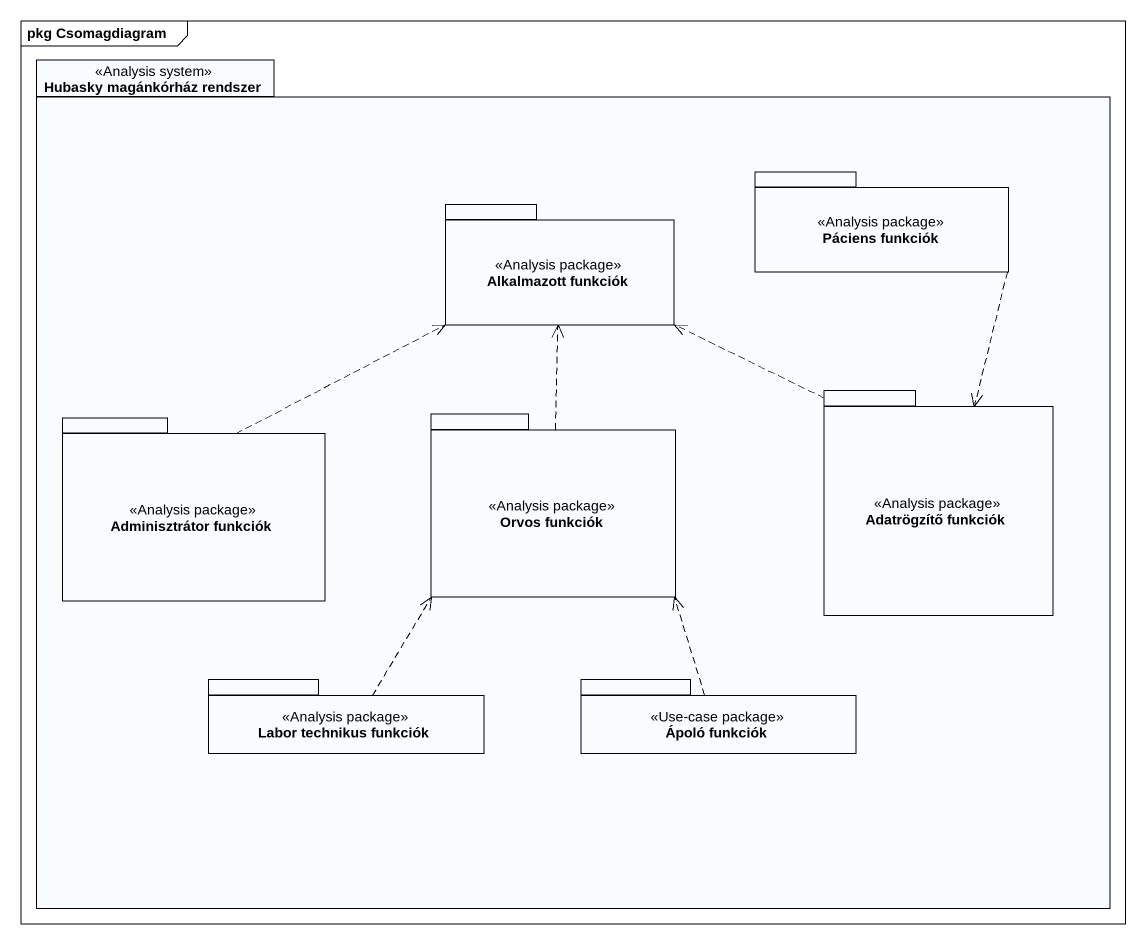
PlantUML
@startuml
mainframe pkg Csomagdiagram
package "Hubasky magánkórház rendszer" as Hubasky_magánkórház_rendszer <<Analysis system>> {
  package "Páciens funkciók" as Páciens_funkciók <<Analysis package>> {
  }
  package "Alkalmazott funkciók" as Alkalmazott_funkciók <<Analysis package>> {
  }
  package "Adminisztrátor funkciók" as Adminisztrátor_funkciók <<Analysis package>> {
  }
  package "Orvos funkciók" as Orvos_funkciók <<Analysis package>> {
  }
  package "Adatrögzítő funkciók" as Adatrögzítő_funkciók <<Analysis package>> {
  }
  package "Labor technikus funkciók" as Labor_technikus_funkciók <<Analysis package>> {
  }
  package "Ápoló funkciók" as Ápoló_funkciók <<Use-case package>> {
  }
}
Páciens_funkciók ..> Adatrögzítő_funkciók
Adminisztrátor_funkciók .up.> Alkalmazott_funkciók
Orvos_funkciók .up.> Alkalmazott_funkciók
Adatrögzítő_funkciók .up.> Alkalmazott_funkciók
Labor_technikus_funkciók .up.> Orvos_funkciók
Ápoló_funkciók .up.> Orvos_funkciók
@enduml
